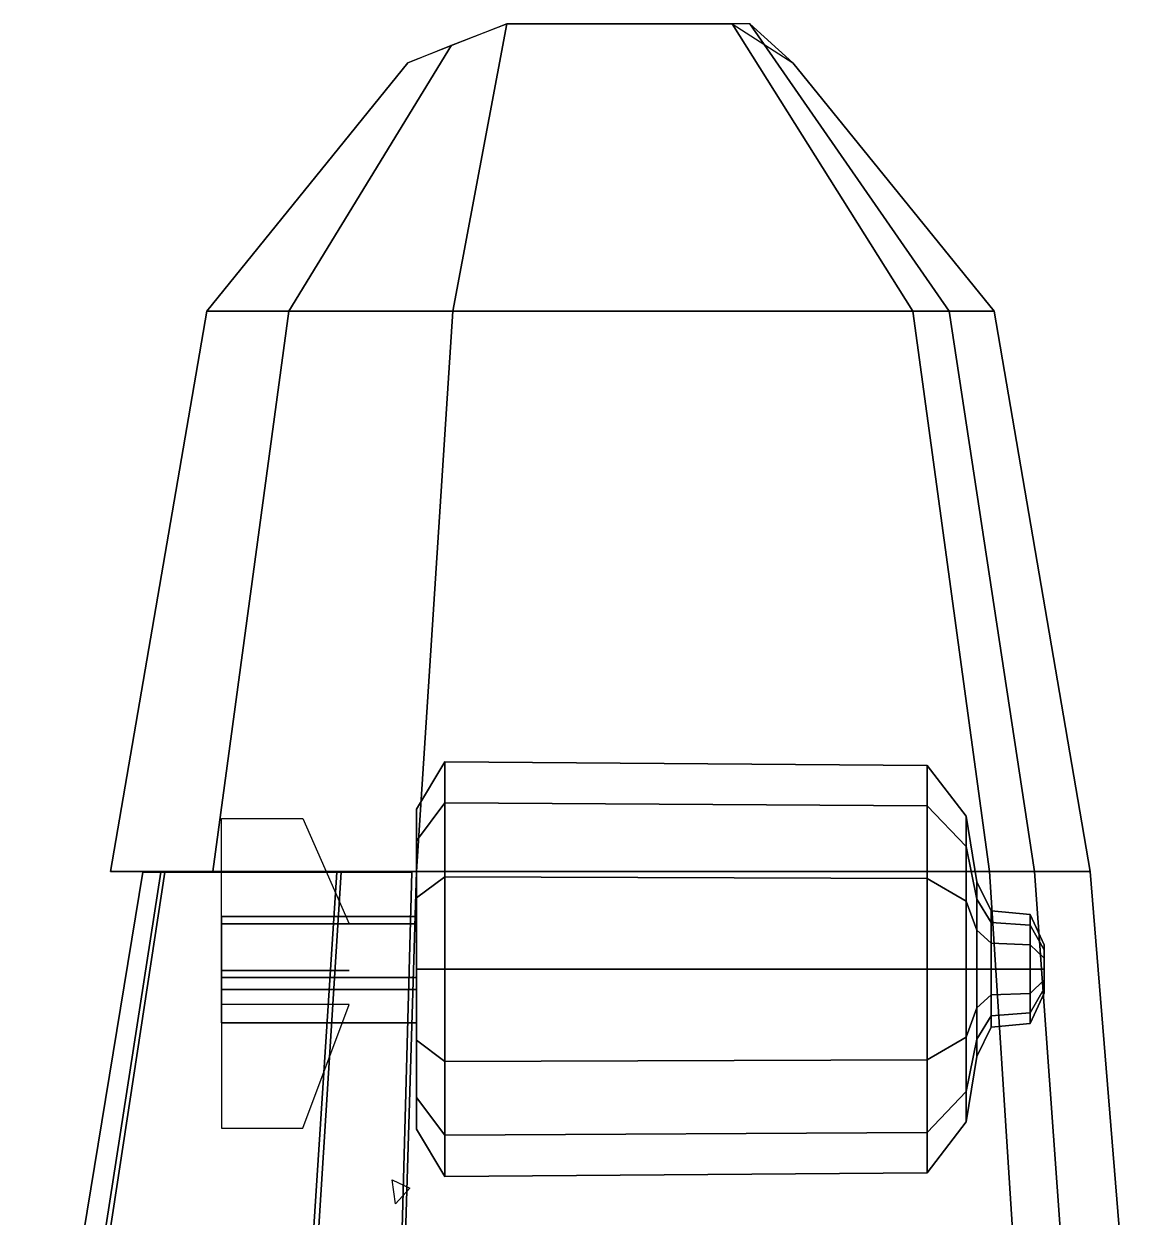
# Model space of a CAD drawing. Header units: metres. Extents: x -57 to 23, y -54 to 49.
# Drawn here: x -28.69 to 3.06, y 15.81 to 49.46 of the extents above; entities that cross this region are included whole.
import ezdxf

# ---------------------------------------------------------------- set-up
doc = ezdxf.new("R2010")
doc.units = ezdxf.units.M

msp = doc.modelspace()

# ---------------------------------------------------------------- linework, layer by layer
at = {"layer": 'AileD', "color": 42}
for points in [[(-15.073471, 49.456997, 25.367615), (-17.867964, 48.356998, 25.165239), (-23.535288, 41.356998, 22.754827), (-16.598721, 41.356998, 22.175835)], [(-16.632654, 48.856998, 25.32946), (-15.073475, 49.456997, 25.332399), (-16.598722, 41.356998, 24.957758), (-21.215303, 41.356998, 25.190065)], [(-15.073475, 49.456997, 25.332399), (-8.7247, 49.456997, 25.307819), (-3.62514, 41.356998, 26.899601), (-16.598722, 41.356998, 24.957758)], [(-8.223515, 49.456997, 25.347029), (-15.073471, 49.456997, 25.367615), (-16.598721, 41.356998, 22.175835), (-2.600978, 41.356998, 23.802162)], [(-8.7247, 49.456997, 25.307819), (-7.005593, 48.356998, 25.312359), (-1.338269, 41.356998, 25.3603), (-3.62514, 41.356998, 26.899601)], [(-7.005593, 48.356998, 25.312359), (-8.223515, 49.456997, 25.347029), (-2.600978, 41.356998, 23.802162), (-1.338269, 41.356998, 25.3603)], [(-17.867964, 48.356998, 25.165239), (-16.632654, 48.856998, 25.32946), (-21.215303, 41.356998, 25.190065), (-23.535288, 41.356998, 22.754827)], [(-16.598721, 41.356998, 22.175835), (-23.535288, 41.356998, 22.754827), (-26.250879, 25.556999, 21.018589), (-17.617067, 25.556999, 20.297926)], [(-23.535288, 41.356998, 22.754827), (-21.215303, 41.356998, 25.190065), (-23.363241, 25.556999, 24.049683), (-26.250879, 25.556999, 21.018589)], [(-21.215303, 41.356998, 25.190065), (-16.598722, 41.356998, 24.957758), (-17.617071, 25.556999, 23.760532), (-23.363241, 25.556999, 24.049683)], [(-16.598722, 41.356998, 24.957758), (-3.62514, 41.356998, 26.899601), (-1.469101, 25.556999, 26.177507), (-17.617071, 25.556999, 23.760532)], [(-2.600978, 41.356998, 23.802162), (-16.598721, 41.356998, 22.175835), (-17.617067, 25.556999, 20.297926), (-0.194346, 25.556999, 22.322184)], [(-3.62514, 41.356998, 26.899601), (-1.338269, 41.356998, 25.3603), (1.377324, 25.556999, 24.261572), (-1.469101, 25.556999, 26.177507)], [(-1.338269, 41.356998, 25.3603), (-2.600978, 41.356998, 23.802162), (-0.194346, 25.556999, 22.322184), (1.377324, 25.556999, 24.261572)], [(-26.250879, 25.556999, 21.018589), (-23.363241, 25.556999, 24.049683), (-17.617071, 25.556999, 23.760532), (-17.617067, 25.556999, 20.297926)], [(-17.617067, 25.556999, 20.297926), (-17.617071, 25.556999, 23.760532), (-18.249283, 4.756988, 22.424339), (-18.249279, 4.756988, 18.53915)], [(-17.617071, 25.556999, 23.760532), (-1.469101, 25.556999, 26.177507), (-0.130586, 4.757013, 25.136284), (-18.249283, 4.756988, 22.424339)], [(-0.194346, 25.556999, 22.322184), (-17.617067, 25.556999, 20.297926), (-18.249279, 4.756988, 18.53915), (1.299742, 4.757013, 20.810452)], [(-1.469101, 25.556999, 26.177507), (1.377324, 25.556999, 24.261572), (3.063222, 4.756988, 22.986525), (-0.130586, 4.757013, 25.136284)], [(1.377324, 25.556999, 24.261572), (-0.194346, 25.556999, 22.322184), (1.299742, 4.757013, 20.810452), (3.063222, 4.756988, 22.986525)]]:
    msp.add_3dface(points, dxfattribs=at)
at = {"layer": 'Bomb1', "color": 43}
for points in [[(-16.820803, 27.489372, 19.087622), (-17.620804, 26.420038, 18.302584), (-17.620804, 27.31391, 14.386203), (-16.820803, 28.647341, 14.014131)], [(-16.820803, 28.647341, 14.014131), (-17.620804, 27.31391, 14.386203), (-17.620804, 24.809299, 11.245525), (-16.820803, 25.402733, 9.945528)], [(-3.220805, 27.407114, 19.027233), (-16.820803, 27.489372, 19.087622), (-16.820803, 28.647341, 14.014131), (-3.220805, 28.544773, 14.042752)], [(-3.220805, 28.544773, 14.042752), (-16.820803, 28.647341, 14.014131), (-16.820803, 25.402733, 9.945528), (-3.220805, 25.357084, 10.045527)], [(-2.120805, 26.255526, 18.181805), (-3.220805, 27.407114, 19.027233), (-3.220805, 28.544773, 14.042752), (-2.120805, 27.108768, 14.443446)], [(-2.120805, 27.108768, 14.443446), (-3.220805, 28.544773, 14.042752), (-3.220805, 25.357084, 10.045527), (-2.120805, 24.718002, 11.445527)], [(-16.820803, 22.800768, 21.345526), (-17.620804, 22.80076, 20.045528), (-17.620804, 26.420038, 18.302584), (-16.820803, 27.489372, 19.087622)], [(-17.620804, 19.181499, 18.302591), (-17.620804, 24.809299, 11.245525), (-17.620804, 27.31391, 14.386203)], [(-17.620804, 19.181499, 18.302591), (-17.620804, 27.31391, 14.386203), (-17.620804, 26.420038, 18.302584)], [(-3.220805, 22.800768, 21.245525), (-16.820803, 22.800768, 21.345526), (-16.820803, 27.489372, 19.087622), (-3.220805, 27.407114, 19.027233)], [(-2.120805, 22.80076, 19.845526), (-3.220805, 22.800768, 21.245525), (-3.220805, 27.407114, 19.027233), (-2.120805, 26.255526, 18.181805)], [(-1.820804, 24.77491, 17.09483), (-2.120805, 26.255526, 18.181805), (-2.120805, 27.108768, 14.443446), (-1.820804, 25.262478, 14.958623)], [(-1.820804, 25.262478, 14.958623), (-2.120805, 27.108768, 14.443446), (-2.120805, 24.718002, 11.445527), (-1.820804, 23.896324, 13.245525)], [(-17.620804, 19.181499, 18.302591), (-17.620804, 26.420038, 18.302584), (-17.620804, 22.80076, 20.045528)], [(-1.820804, 22.80076, 18.045527), (-2.120805, 22.80076, 19.845526), (-2.120805, 26.255526, 18.181805), (-1.820804, 24.77491, 17.09483)], [(-16.820803, 25.402733, 9.945528), (-17.620804, 24.809299, 11.245525), (-17.620804, 20.792215, 11.245531), (-16.820803, 20.198786, 9.945534)], [(-3.220805, 25.357084, 10.045527), (-16.820803, 25.402733, 9.945528), (-16.820803, 20.198786, 9.945534), (-3.220805, 20.244434, 10.045533)], [(-2.120805, 24.718002, 11.445527), (-3.220805, 25.357084, 10.045527), (-3.220805, 20.244434, 10.045533), (-2.120805, 20.883512, 11.445532)], [(-1.420803, 24.116858, 16.611727), (-1.820804, 24.77491, 17.09483), (-1.820804, 25.262478, 14.958623), (-1.420803, 24.4419, 15.187592)], [(-1.420803, 24.4419, 15.187592), (-1.820804, 25.262478, 14.958623), (-1.820804, 23.896324, 13.245525), (-1.420803, 23.531134, 14.045527)], [(-17.620804, 19.181499, 18.302591), (-17.620804, 20.792215, 11.245531), (-17.620804, 24.809299, 11.245525)], [(-1.820804, 23.896324, 13.245525), (-2.120805, 24.718002, 11.445527), (-2.120805, 20.883512, 11.445532), (-1.820804, 21.705187, 13.245529)], [(-1.420803, 22.800756, 17.245525), (-1.820804, 22.80076, 18.045527), (-1.820804, 24.77491, 17.09483), (-1.420803, 24.116858, 16.611727)], [(-0.320804, 24.034599, 16.551338), (-1.420803, 24.116858, 16.611727), (-1.420803, 24.4419, 15.187592), (-0.320804, 24.339329, 15.216212)], [(-0.320804, 24.339329, 15.216212), (-1.420803, 24.4419, 15.187592), (-1.420803, 23.531134, 14.045527), (-0.320804, 23.485485, 14.145527)], [(0.079195, 23.348036, 16.047308), (-0.320804, 24.034599, 16.551338), (-0.320804, 24.339329, 15.216212), (0.079195, 23.483202, 15.4551)], [(0.079195, 23.483202, 15.4551), (-0.320804, 24.339329, 15.216212), (-0.320804, 23.485485, 14.145527), (0.079195, 23.104469, 14.980187)], [(-1.420803, 23.531134, 14.045527), (-1.820804, 23.896324, 13.245525), (-1.820804, 21.705187, 13.245529), (-1.420803, 22.070377, 14.045529)], [(-0.320804, 22.800756, 17.145527), (-1.420803, 22.800756, 17.245525), (-1.420803, 24.116858, 16.611727), (-0.320804, 24.034599, 16.551338)], [(0.079195, 22.800751, 16.310865), (-0.320804, 22.800756, 17.145527), (-0.320804, 24.034599, 16.551338), (0.079195, 23.348036, 16.047308)], [(-0.320804, 23.485485, 14.145527), (-1.420803, 23.531134, 14.045527), (-1.420803, 22.070377, 14.045529), (-0.320804, 22.116026, 14.145529)], [(0.079195, 23.104469, 14.980187), (-0.320804, 23.485485, 14.145527), (-0.320804, 22.116026, 14.145529), (0.079195, 22.497034, 14.980188)], [(0.079195, 22.800751, 16.310865), (0.079195, 23.348036, 16.047308), (0.079195, 23.483202, 15.4551)], [(0.079195, 22.800751, 16.310865), (0.079195, 23.483202, 15.4551), (0.079195, 23.104469, 14.980187)], [(0.079195, 22.800751, 16.310865), (0.079195, 23.104469, 14.980187), (0.079195, 22.497034, 14.980188)], [(-16.820803, 18.112173, 19.087633), (-17.620804, 19.181499, 18.302591), (-17.620804, 22.80076, 20.045528), (-16.820803, 22.800768, 21.345526)], [(-3.220805, 18.194427, 19.027246), (-16.820803, 18.112173, 19.087633), (-16.820803, 22.800768, 21.345526), (-3.220805, 22.800768, 21.245525)], [(-2.120805, 19.346008, 18.181816), (-3.220805, 18.194427, 19.027246), (-3.220805, 22.800768, 21.245525), (-2.120805, 22.80076, 19.845526)], [(-1.820804, 20.826612, 17.094837), (-2.120805, 19.346008, 18.181816), (-2.120805, 22.80076, 19.845526), (-1.820804, 22.80076, 18.045527)], [(-1.420803, 21.484661, 16.611731), (-1.820804, 20.826612, 17.094837), (-1.820804, 22.80076, 18.045527), (-1.420803, 22.800756, 17.245525)], [(-0.320804, 21.566912, 16.551342), (-1.420803, 21.484661, 16.611731), (-1.420803, 22.800756, 17.245525), (-0.320804, 22.800756, 17.145527)], [(0.079195, 22.253471, 16.04731), (-0.320804, 21.566912, 16.551342), (-0.320804, 22.800756, 17.145527), (0.079195, 22.800751, 16.310865)], [(0.079195, 22.800751, 16.310865), (0.079195, 22.497034, 14.980188), (0.079195, 22.118305, 15.455102)], [(0.079195, 22.800751, 16.310865), (0.079195, 22.118305, 15.455102), (0.079195, 22.253471, 16.04731)], [(0.079195, 22.497034, 14.980188), (-0.320804, 22.116026, 14.145529), (-0.320804, 21.262178, 15.216217), (0.079195, 22.118305, 15.455102)], [(0.079195, 22.118305, 15.455102), (-0.320804, 21.262178, 15.216217), (-0.320804, 21.566912, 16.551342), (0.079195, 22.253471, 16.04731)], [(-1.420803, 22.070377, 14.045529), (-1.820804, 21.705187, 13.245529), (-1.820804, 20.339033, 14.958631), (-1.420803, 21.159607, 15.187596)], [(-0.320804, 22.116026, 14.145529), (-1.420803, 22.070377, 14.045529), (-1.420803, 21.159607, 15.187596), (-0.320804, 21.262178, 15.216217)], [(-1.820804, 21.705187, 13.245529), (-2.120805, 20.883512, 11.445532), (-2.120805, 18.492746, 14.44346), (-1.820804, 20.339033, 14.958631)], [(-0.320804, 21.262178, 15.216217), (-1.420803, 21.159607, 15.187596), (-1.420803, 21.484661, 16.611731), (-0.320804, 21.566912, 16.551342)], [(-1.420803, 21.159607, 15.187596), (-1.820804, 20.339033, 14.958631), (-1.820804, 20.826612, 17.094837), (-1.420803, 21.484661, 16.611731)], [(-2.120805, 20.883512, 11.445532), (-3.220805, 20.244434, 10.045533), (-3.220805, 17.056746, 14.04277), (-2.120805, 18.492746, 14.44346)], [(-16.820803, 20.198786, 9.945534), (-17.620804, 20.792215, 11.245531), (-17.620804, 18.287601, 14.386218), (-16.820803, 16.954174, 14.014151)], [(-17.620804, 19.181499, 18.302591), (-17.620804, 18.287601, 14.386218), (-17.620804, 20.792215, 11.245531)], [(-1.820804, 20.339033, 14.958631), (-2.120805, 18.492746, 14.44346), (-2.120805, 19.346008, 18.181816), (-1.820804, 20.826612, 17.094837)], [(-3.220805, 20.244434, 10.045533), (-16.820803, 20.198786, 9.945534), (-16.820803, 16.954174, 14.014151), (-3.220805, 17.056746, 14.04277)], [(-16.820803, 16.954174, 14.014151), (-17.620804, 18.287601, 14.386218), (-17.620804, 19.181499, 18.302591), (-16.820803, 18.112173, 19.087633)], [(-2.120805, 18.492746, 14.44346), (-3.220805, 17.056746, 14.04277), (-3.220805, 18.194427, 19.027246), (-2.120805, 19.346008, 18.181816)], [(-3.220805, 17.056746, 14.04277), (-16.820803, 16.954174, 14.014151), (-16.820803, 18.112173, 19.087633), (-3.220805, 18.194427, 19.027246)]]:
    msp.add_3dface(points, dxfattribs=at)
at = {"layer": 'Bomb1A1', "color": 15}
msp.add_3dface([(-23.120804, 22.759382, 14.007524), (-23.120804, 22.759382, 9.807526), (-20.820803, 22.759382, 9.807526), (-19.520805, 22.759382, 14.007524)], dxfattribs=at)
at = {"layer": 'Bomb1A2', "color": 16}
msp.add_3dface([(-23.120804, 21.80547, 15.940828), (-23.120804, 18.313295, 18.274221), (-20.820803, 18.313295, 18.274221), (-19.520805, 21.80547, 15.940828)], dxfattribs=at)
at = {"layer": 'Bomb1A3', "color": 13}
msp.add_3dface([(-23.120804, 24.074457, 16.122599), (-23.120804, 27.044306, 19.092447), (-20.820803, 27.044306, 19.092447), (-19.520805, 24.074457, 16.122599)], dxfattribs=at)
at = {"layer": 'Bomb1Q', "color": 14}
for points in [[(-17.620804, 24.287603, 14.686218), (-23.120804, 24.287603, 14.686218), (-23.120804, 22.559383, 13.907525), (-17.620804, 22.559383, 13.907525)], [(-17.620804, 24.08107, 16.570484), (-23.120804, 24.08107, 16.570484), (-23.120804, 24.287603, 14.686218), (-17.620804, 24.287603, 14.686218)], [(-23.120804, 24.08107, 16.570484), (-23.120804, 22.559383, 13.907525), (-23.120804, 24.287603, 14.686218)], [(-17.620804, 22.225204, 16.956329), (-23.120804, 22.225204, 16.956329), (-23.120804, 24.08107, 16.570484), (-17.620804, 24.08107, 16.570484)], [(-23.120804, 24.08107, 16.570484), (-23.120804, 22.225204, 16.956329), (-23.120804, 21.284752, 15.310532)], [(-23.120804, 24.08107, 16.570484), (-23.120804, 21.284752, 15.310532), (-23.120804, 22.559383, 13.907525)], [(-17.620804, 22.559383, 13.907525), (-23.120804, 22.559383, 13.907525), (-23.120804, 21.284752, 15.310532), (-17.620804, 21.284752, 15.310532)], [(-17.620804, 21.284752, 15.310532), (-23.120804, 21.284752, 15.310532), (-23.120804, 22.225204, 16.956329), (-17.620804, 22.225204, 16.956329)]]:
    msp.add_3dface(points, dxfattribs=at)
at = {"layer": 'CharnD', "color": 9}
msp.add_3dface([(-18.213568, 16.179701, 21.49925), (-18.303673, 16.86079, 21.49925), (-17.807093, 16.622187, 21.499252)], dxfattribs=at)
at = {"layer": 'VolD', "color": 10}
for points in [[(-24.830091, 25.534668, 21.929489), (-27.992912, 5.097013, 20.405907), (-28.688826, 5.097013, 19.763529), (-25.338556, 25.534668, 21.460136)], [(-25.338556, 25.534668, 21.460136), (-28.688826, 5.097013, 19.763529), (-27.832321, 5.097013, 19.22821), (-24.712751, 25.534668, 21.069014)], [(-19.745449, 25.534668, 23.806896), (-21.033791, 5.097013, 22.975428), (-27.992912, 5.097013, 20.405907), (-24.830091, 25.534668, 21.929489)], [(-24.712751, 25.534668, 21.069014), (-27.832321, 5.097013, 19.22821), (-21.194389, 5.097013, 18.69289), (-19.862783, 25.534668, 20.677881)], [(-19.862783, 25.534668, 20.677881), (-21.194389, 5.097013, 18.69289), (-18.303673, 5.097013, 19.924122), (-17.750704, 25.534668, 21.577477)], [(-17.750704, 25.534668, 22.985529), (-18.303673, 5.097013, 21.851263), (-21.033791, 5.097013, 22.975428), (-19.745449, 25.534668, 23.806896)]]:
    msp.add_3dface(points, dxfattribs=at)

doc.saveas('drawing.dxf')
